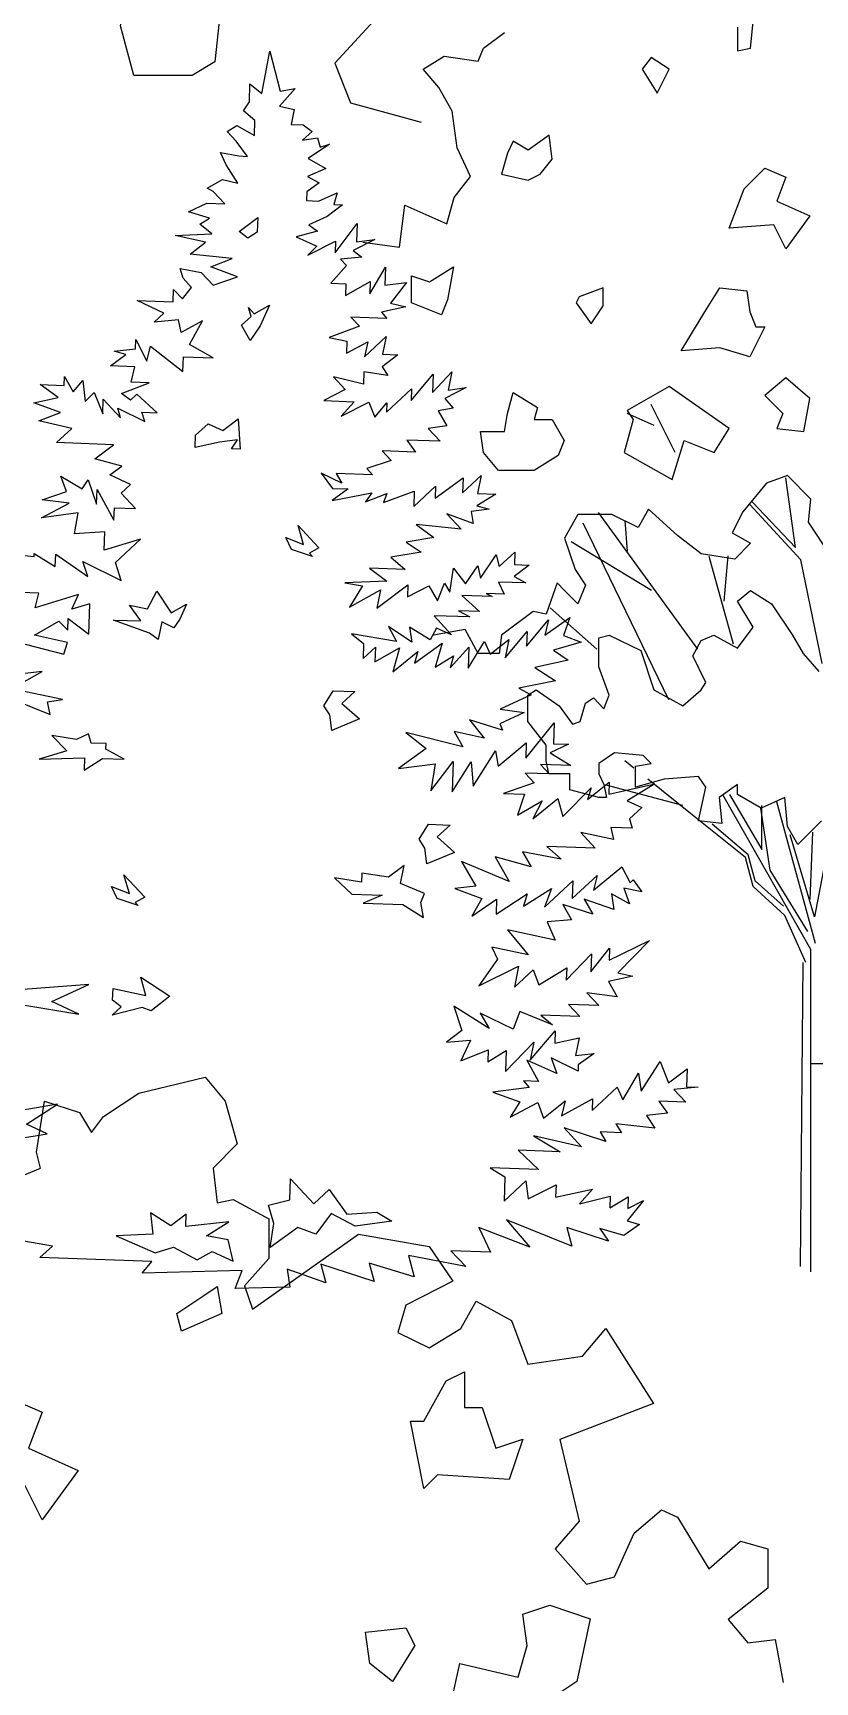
# Model space of a CAD drawing. Header units: inches. Extents: x -11 to 128, y 7 to 56.
# Drawn here: x 53.342 to 53.651, y 22.551 to 23.204 of the extents above; entities that cross this region are included whole.
import ezdxf

# ---------------------------------------------------------------- set-up
doc = ezdxf.new("R2010")
doc.units = ezdxf.units.IN
doc.header["$MEASUREMENT"] = 0
doc.layers.add('CAY', color=94, linetype='Continuous')
doc.layers.add('CAY-3', color=61, linetype='Continuous')
picture_1 = doc.add_image_def('image1.jpg', size_in_pixel=(1680, 1093))

# ---------------------------------------------------------------- blocks, each defined once
blk = doc.blocks.new('A$C76451831')
at = {"layer": 'CAY'}
for p, q in [((1479.9, 1929.8), (1538.3, 1944)), ((1538.3, 1944), (1555.9, 1922.7)), ((1389.7, 1877.9), (1396.8, 1922.7)), ((1396.8, 1922.7), (1427.4, 1912.7)), ((1448.6, 1909.2), (1479.9, 1929.8)), ((1555.9, 1922.7), (1566.6, 1885)), ((1427.4, 1912.7), (1438, 1895)), ((1438, 1895), (1448.6, 1909.2)), ((1393.2, 1863.8), (1389.7, 1877.9)), ((1566.6, 1885), (1545.3, 1863.8)), ((1369, 1853.7), (1393.2, 1863.8)), ((1545.3, 1863.8), (1548.9, 1833.1)), ((1548.9, 1833.1), (1563, 1836)), ((1563, 1836), (1594.3, 1818.9)), ((1594.3, 1818.9), (1594.3, 1784.1)), ((1580.1, 1739.3), (1673.3, 1805.4)), ((1673.3, 1805.4), (1735.8, 1794.7)), ((1735.8, 1794.7), (1756.4, 1764.1)), ((1594.3, 1784.1), (1573, 1759.9)), ((1573, 1759.9), (1580.1, 1739.3)), ((1756.4, 1764.1), (1715.1, 1742.8)), ((1763.5, 1722.2), (1777.1, 1746.4)), ((1777.1, 1746.4), (1808.3, 1729.3)), ((1715.1, 1742.8), (1708.1, 1718.6)), ((1708.1, 1718.6), (1735.8, 1705.1)), ((1735.8, 1705.1), (1763.5, 1722.2)), ((1808.3, 1729.3), (1822.5, 1690.9)), ((1870.8, 1698), (1891.4, 1722.2)), ((1891.4, 1722.2), (1933.3, 1656.1)), ((1822.5, 1690.9), (1870.8, 1698)), ((1933.3, 1656.1), (1850.8, 1624.3)), ((1850.8, 1624.3), (1867.9, 1552.3)), ((1916.2, 1541.7), (1940.4, 1562.3)), ((1940.4, 1562.3), (1954.5, 1555.8)), ((1867.9, 1552.3), (1846.6, 1528.1)), ((1899.1, 1503.3), (1916.2, 1541.7)), ((1954.5, 1555.8), (1982.2, 1510.4)), ((1846.6, 1528.1), (1874.3, 1496.9)), ((1982.2, 1510.4), (2010, 1534.6)), ((2010, 1534.6), (2034.1, 1528.1)), ((2034.1, 1528.1), (2034.1, 1493.3)), ((1874.3, 1496.9), (1899.1, 1503.3)), ((2034.1, 1493.3), (1999.3, 1465.6)), ((1999.3, 1465.6), (2016.4, 1445)), ((2016.4, 1445), (2040.6, 1447.9)), ((2040.6, 1447.9), (2047.7, 1410.1)), ((4269.3, 1246.1), (4228, 1201.2)), ((4594.3, 1214.4), (4596.6, 1237.6)), ((4358.8, 1214.4), (4377.3, 1228.2)), ((4582.9, 1232.9), (4582.9, 1212.1)), ((4305.7, 1196), (4324.2, 1207.4)), ((4324.2, 1207.4), (4354.1, 1203)), ((4354.1, 1203), (4358.8, 1214.4)), ((4582.9, 1212.1), (4594.3, 1214.4)), ((4228, 1201.2), (4241.6, 1166.4)), ((4319.5, 1179.8), (4305.7, 1196)), ((4331.3, 1159), (4319.5, 1179.8)), ((4241.6, 1166.4), (4304.1, 1149.3)), ((4335.6, 1126.7), (4331.3, 1159)), ((4347.4, 1101.2), (4335.6, 1126.7)), ((4333.2, 1082.7), (4347.4, 1101.2)), ((4326.6, 1059.5), (4333.2, 1082.7)), ((4284.9, 1039.1), (4289.6, 1076)), ((4289.6, 1076), (4326.6, 1059.5)), ((4252.7, 1043.4), (4284.9, 1039.1)), ((4509.3, 881.7), (4485.5, 892.2)), ((4527.8, 857.9), (4506.6, 900.2)), ((4608.4, 831), (4587.6, 805.5)), ((4626.9, 837.7), (4608.4, 831)), ((4634, 774), (4625.3, 835.7)), ((4647.3, 816.9), (4626.9, 837.7)), ((4595.8, 814.5), (4634, 774)), ((4645.4, 796.4), (4647.3, 816.9)), ((4442.1, 803.1), (4430.3, 782.3)), ((4472, 803.1), (4442.1, 803.1)), ((4547.7, 684.5), (4460.2, 805.1)), ((4495.2, 791.7), (4472, 803.1)), ((4504.2, 807.8), (4495.2, 791.7)), ((4529.8, 784.6), (4504.2, 807.8)), ((4587.6, 805.5), (4578.1, 787)), ((4638.7, 763.4), (4593.5, 812.2)), ((4522.3, 639.8), (4446.8, 795.6)), ((4485.8, 770.9), (4483.8, 797.9)), ((4578.1, 787), (4594.3, 777.9)), ((4663.8, 768.5), (4645.4, 796.4)), ((4430.3, 782.3), (4439.8, 754.7)), ((4507, 736.3), (4436.2, 779.1)), ((4550.6, 768.5), (4529.8, 784.6)), ((4594.3, 777.9), (4580.5, 763.8)), ((4580.5, 763.8), (4550.6, 768.5)), ((4579.1, 689), (4557.9, 766.3)), ((4571.1, 726.8), (4574.5, 766.9)), ((4657.5, 671.8), (4638.7, 763.4)), ((4423.7, 742.9), (4414.2, 715.4)), ((4430.3, 736.3), (4423.7, 742.9)), ((4439.8, 754.7), (4448.8, 741)), ((4442.1, 724.5), (4430.3, 736.3)), ((4448.8, 741), (4442.1, 724.5)), ((4402.8, 717.8), (4374.9, 696.9)), ((4414.2, 715.4), (4402.8, 717.8)), ((4458.8, 684.4), (4417.8, 720.8)), ((4342.7, 701.7), (4314.8, 696.9)), ((4354.1, 680.8), (4342.7, 701.7)), ((4374.9, 696.9), (4372.6, 680.8)), ((4372.6, 680.8), (4354.1, 680.8)), ((4491.5, 579.5), (4483.4, 586)), ((4541.2, 539.6), (4503.7, 569.7)), ((4534.5, 546.7), (4466.9, 564.4)), ((4647.3, 419.7), (4569.9, 556)), ((4575.8, 556.2), (4604.1, 507.8)), ((4589.9, 500.7), (4541.2, 539.6)), ((4602.9, 544.4), (4611.2, 489.7)), ((4604.1, 507.8), (4604.1, 546.7)), ((4651.6, 424.8), (4617.3, 549.9)), ((4668.2, 540.8), (4650.5, 448.4)), ((4592.3, 503.1), (4560.4, 530.2)), ((4650.5, 448.4), (4629.2, 520.8)), ((4646.9, 463.7), (4649.3, 523.1)), ((4596.6, 475.1), (4589.9, 500.7)), ((4598.2, 480.3), (4592.3, 503.1)), ((4623.3, 457.8), (4598.2, 480.3)), ((4611.2, 489.7), (4644.6, 435.4)), ((4624.5, 449.6), (4596.6, 475.1)), ((4643, 408.3), (4624.5, 449.6)), ((4638.3, 140.1), (4640.6, 408.3)), ((4647.3, 135.4), (4647.3, 419.7))]:
    blk.add_line(p, q, dxfattribs=at)
for points in [[(1537.1, 1751.5), (1548.9, 1759.4), (1552.9, 1735.6), (1517.3, 1719.8), (1513.3, 1735.6)], [(1750.8, 1676.2), (1766.7, 1684.2), (1766.7, 1652.5), (1782.5, 1652.5), (1794.4, 1616.8), (1818.1, 1624.8), (1806.3, 1589.1), (1742.9, 1593.1), (1731.1, 1581.2), (1719.2, 1640.6), (1731.1, 1640.6)], [(1339.1, 1632.7), (1366.8, 1660.4), (1394.5, 1648.5), (1382.7, 1616.8), (1426.2, 1597), (1394.5, 1553.5), (1378.7, 1585.2), (1319.3, 1581.2)], [(1754.8, 1391.1), (1762.7, 1426.7), (1814.2, 1414.8), (1822.1, 1442.6), (1818.1, 1470.3), (1841.9, 1478.2), (1877.5, 1466.3), (1865.7, 1410.9), (1841.9, 1395), (1837.9, 1359.4), (1818.1, 1347.5), (1766.7, 1347.5)], [(1683.5, 1426.7), (1679.6, 1454.5), (1715.2, 1458.4), (1723.1, 1442.6), (1703.3, 1410.9)], [(4038.9, 1234.1), (4046.9, 1269.7), (4098.3, 1257.8), (4106.2, 1285.6), (4102.3, 1313.3), (4126, 1321.2), (4161.7, 1309.3), (4149.8, 1253.9), (4126, 1238), (4122.1, 1202.4), (4102.3, 1190.5), (4050.8, 1190.5)], [(4522.5, 1195.9), (4506.6, 1206.4), (4498.7, 1195.9), (4511.9, 1174.8)], [(4419.5, 1116.7), (4416.9, 1137.8), (4398.4, 1124.6), (4385.2, 1132.5), (4380, 1122), (4374.7, 1103.5), (4398.4, 1098.2), (4409, 1103.5)], [(4588.5, 1090.3), (4606.9, 1108.8), (4625.4, 1100.8), (4617.5, 1079.7), (4646.5, 1066.5), (4625.4, 1037.5), (4614.9, 1058.6), (4575.3, 1055.9)], [(4143.6, 1052.7), (4159.9, 1065.3), (4159.5, 1052.2), (4151.1, 1047)], [(4295.5, 989.9), (4295.5, 1013.7), (4311.3, 1008.4), (4332.5, 1021.6), (4327.2, 992.6), (4321.9, 979.4)], [(4443.3, 995.2), (4440.7, 989.9), (4453.9, 971.5), (4464.4, 987.3), (4464.4, 1003.1)], [(4554.1, 982), (4567.3, 1003.1), (4591.1, 1000.5), (4593.7, 982), (4599, 968.8), (4606.9, 968.8), (4593.7, 942.4), (4567.3, 950.3), (4533, 947.7)], [(4145.7, 970.1), (4154.1, 978), (4151.7, 985.8), (4156.9, 980.2), (4170.4, 987.9), (4162, 969.6), (4153.4, 956.7)], [(4641.2, 876.4), (4646.5, 905.5), (4625.4, 923.9), (4606.9, 908.1), (4622.8, 892.2), (4617.5, 879)], [(4403.7, 887), (4419.5, 887), (4430.1, 868.5), (4424.8, 855.3), (4403.7, 842.1), (4372, 842.1), (4358.8, 857.9), (4356.2, 876.4), (4377.3, 876.4), (4380, 892.2), (4385.2, 910.7), (4406.4, 897.5)], [(4562.1, 857.9), (4575.3, 879), (4522.5, 916), (4485.5, 894.9), (4490.8, 887), (4482.9, 857.9), (4525.1, 834.2), (4535.7, 868.5)], [(4144.6, 860.9), (4136.9, 861.2), (4142.2, 869.2), (4126.3, 867), (4104.8, 862.3), (4105.2, 873.2), (4116.4, 883.2), (4129.3, 877.3), (4142.8, 887.7)], [(4208.2, 766.2), (4189.8, 772.3), (4184.7, 782.9), (4200.4, 776.9), (4195.5, 793.4), (4213.9, 773.7), (4205.6, 769)], [(4064.6, 698.7), (4032.9, 710.2), (4056.9, 709.4), (4046.9, 723.3), (4062.7, 720.1), (4070.9, 735.6), (4083.8, 716.6), (4097.3, 724.3), (4091.3, 710.9), (4086.1, 703.4), (4075.4, 708.7), (4072.1, 693)], [(4223.4, 626.6), (4218.2, 634.5), (4226.4, 647.8), (4245.4, 647.1), (4234.2, 636.7), (4249.6, 623), (4225.2, 612.9)], [(4013.2, 601.7), (4010.8, 609.9), (4000.2, 604.8), (3978.6, 608.3), (3991.7, 594.7), (3967.4, 587.4), (4007.3, 588.7), (4006.9, 577.9), (4023.2, 588.2), (4042.2, 587.5), (4026.2, 596.2), (4026.3, 601.2)], [(4307.3, 508.9), (4302.2, 516.8), (4310.3, 530.1), (4329.4, 529.4), (4318.1, 518.9), (4333.5, 505.2), (4309.1, 495.2)], [(4054.6, 458.4), (4036.2, 464.5), (4031.1, 475.1), (4046.8, 469.1), (4041.9, 485.6), (4060.3, 465.9), (4052, 461.2)], [(4303.8, 461), (4306.8, 469), (4285.8, 477.9), (4289, 493.7), (4275.1, 483.3), (4251.6, 486.8), (4251.4, 479.1), (4227.5, 482.7), (4242.8, 468.5), (4269.5, 467.6), (4253, 460.5), (4287.8, 459.2), (4306, 447.7)], [(4032, 374.8), (4032.4, 385.2), (4061.2, 379.2), (4056.8, 395.2), (4082.5, 378.5), (4066.1, 365.4), (4058.1, 368.4), (4031.6, 361.7), (4039.5, 369.1)], [(4174.2, 178.1), (4169.4, 194.1), (4188.1, 198.9), (4188.8, 217.4), (4209.3, 195.4), (4222.9, 208.1), (4238.4, 186.2), (4264.8, 188), (4278.1, 179.9), (4245.8, 175.6), (4224.8, 186.7), (4211.1, 168.6), (4195.4, 174.6), (4170.8, 156.9)], [(4138.2, 144.9), (4133.9, 163.6), (4114.9, 167), (4134.4, 179.5), (4096.7, 175.3), (4097, 186.2), (4083.5, 175.8), (4065.4, 187.3), (4067.4, 168.6), (4035.2, 167), (4069.6, 152.2), (4085.6, 157.1), (4106.5, 146), (4119.9, 153.2)]]:
    blk.add_lwpolyline(points, close=True, dxfattribs=at)
for points in [[(3947.6, 252.6), (3974.4, 257.1), (3956.2, 265.5), (3983.5, 283.1), (3919.2, 272.2)], [(3944, 372.4), (4002.2, 362.7), (3978.5, 373.9), (4011.2, 388.7), (3941.7, 383.4)], [(3932.3, 644.8), (3976.9, 627), (3974.6, 637.9), (3987.8, 640.2), (3942.8, 649.4), (3970.1, 664.8), (3916.4, 658.5)], [(3955.1, 688.9), (3989.2, 680), (3992.3, 690.3), (3963.1, 696.8), (3984.8, 709.2), (3992.7, 701.2), (3993, 711.6), (4011.1, 697.8), (4012.1, 724.6), (3996, 719.7), (4001.9, 732.6), (3963.9, 720.8), (3967.1, 733.8), (3935.4, 734.9)], [(3923, 770.3), (3962.8, 766.2), (3962.9, 768.9), (3981.5, 757.4), (3981.9, 768.2), (4010.2, 748.6), (4005.7, 761.9), (4039.5, 744.9), (4034.6, 760.9), (4056.7, 781.5), (4024.6, 771.7), (4025.2, 788), (3998.4, 786.2), (4001.7, 804.7), (3969.4, 800.4), (3993.9, 813.1), (3970, 816.2), (3991.5, 823.6), (3986.5, 837), (4005.2, 825.9), (4010.4, 833.9), (4017.9, 812.3), (4018.3, 825.4), (4033.2, 798.2), (4033.6, 809), (4052.2, 808.4), (4039.5, 822), (4047.9, 829.8), (4029.6, 838.2), (4040.3, 846), (4016.5, 852.2), (4032.8, 864.8), (3982.6, 866.6), (3996.2, 879.2), (3966.9, 885.7), (3986.2, 893.2), (3962.5, 901.7), (3984, 906.4), (3968.1, 917.8), (3989.3, 917.1), (3989.6, 924.8), (3997.3, 911.4), (4005.8, 921.5), (4007.9, 902.9), (4015.9, 910.7), (4023.4, 891.9), (4023.8, 905), (4039.1, 888.6), (4036.7, 896.9), (4060.3, 885.2), (4057.8, 893.4), (4071.4, 892.9), (4053.4, 909.4), (4047.8, 904.2), (4039.8, 909.9), (4064.2, 919.5), (4048.4, 920), (4051.5, 933.5), (4030.3, 934.3), (4043.8, 944.2), (4033.4, 947.3), (4052.1, 949.4), (4052.4, 957.5), (4062.1, 938.6), (4065.3, 951.6), (4094, 929.3), (4094.4, 942.4), (4120.7, 941.5), (4099.8, 953.1), (4111.4, 974), (4092.5, 963.8), (4090.1, 974.8), (4068.8, 972.8), (4077.2, 980.7), (4053.6, 991.9), (4085.3, 990.8), (4085.6, 1001.7), (4093.5, 993.3), (4101.6, 1003.4), (4094.2, 1011.8), (4091.7, 1020.1), (4110.2, 1016.7), (4120.7, 1005.5), (4142.2, 1012.9), (4118.5, 1021.8), (4137.3, 1028.9), (4100.3, 1032.9), (4113.8, 1043.3), (4087.3, 1049.2), (4119.5, 1050.8), (4109, 1059.4), (4117.3, 1064.5), (4098.9, 1070.1), (4115, 1077.7), (4130.9, 1077.2), (4120.8, 1088), (4115.5, 1090.9), (4128.9, 1098.6), (4142.4, 1095.4), (4132.1, 1111.6), (4127, 1122.6), (4143.2, 1119.4), (4150.9, 1119.1), (4141, 1132.6), (4133.1, 1141), (4141.4, 1146.2), (4157, 1137.5), (4157.5, 1150.6), (4147.3, 1159.1), (4152.6, 1167.1), (4153.1, 1182.9), (4163.7, 1174.4), (4170.5, 1211.8), (4179.7, 1176.6), (4192.9, 1178.8), (4179.2, 1163.4), (4192.2, 1160.3), (4189.5, 1147.2), (4199.9, 1146.8), (4207.9, 1141.1), (4199.4, 1133.3), (4212.7, 1135.5), (4215.1, 1127.3), (4223.3, 1129.7), (4204.3, 1117.2), (4219.9, 1108.5), (4203.8, 1101.4), (4214, 1095.6), (4203.3, 1087.8), (4203, 1080.1), (4213.4, 1079.7), (4230, 1086.9), (4226.9, 1076.5), (4234.6, 1076.3), (4221.1, 1065.9), (4205, 1058.7), (4212.5, 1053), (4193.8, 1048.2), (4212, 1039.9), (4204.1, 1032), (4228.5, 1044.3), (4228.1, 1033.9), (4247.6, 1060), (4247.1, 1043.7), (4263, 1045.8), (4244.1, 1036.1), (4251.6, 1030.3), (4232.9, 1028.3), (4238.2, 1022.7), (4224.5, 1007.3), (4237.6, 1006.8), (4237.3, 996.4), (4259, 1008.8), (4258.6, 997.9), (4272.6, 1021.5), (4272, 1005.6), (4291.1, 1007.7), (4276.9, 989.6), (4290.4, 986.4), (4268.9, 981.7), (4273.7, 976.1), (4242, 977.2), (4249.5, 969.2), (4222.8, 959.3), (4238.6, 956), (4238.2, 945.6), (4257.1, 955.4), (4254, 942.3), (4273.2, 960.2), (4269.9, 944.5), (4283.5, 944), (4269.5, 933.6), (4274.7, 925.7), (4253.5, 929.2), (4253.1, 918.3), (4226.6, 924.7), (4237.1, 913.4), (4218.2, 903.7), (4244.9, 902.7), (4233.5, 890), (4258, 902.3), (4263, 889), (4273.8, 901.7), (4273.5, 893.6), (4295.6, 914.1), (4295.2, 903.7), (4314.6, 927.1), (4314, 910.8), (4331, 929.2), (4327.7, 913), (4343.6, 915.2), (4324.7, 905.4), (4332.1, 897), (4318.9, 894.7), (4326.6, 881.3), (4310.2, 879.2), (4320.7, 867.9), (4291.3, 868.9), (4299.1, 858.2), (4269.6, 859.3), (4277.5, 850.8), (4256, 843.9), (4261.2, 838.3), (4229.1, 839.4), (4234.2, 831), (4215.9, 839.8), (4225.9, 826.3), (4239.5, 825.9), (4225.5, 815.5), (4260.6, 822.4), (4254.9, 814.4), (4273.8, 821.9), (4270.8, 813.9), (4297.8, 823.8), (4297.4, 810.2), (4316.6, 828.2), (4316.2, 817.7), (4340.9, 835.5), (4340.4, 822.3), (4356.8, 837.6), (4353.5, 821.9), (4369.8, 821.3), (4353.1, 811), (4363.9, 807.9), (4348, 805.8), (4349.9, 795.3), (4326.6, 803.8), (4339.3, 790.2), (4299.5, 794.3), (4315, 782.9), (4290.8, 778.7), (4304.1, 770.1), (4277.2, 765.6), (4290, 754.7), (4258.3, 755.8), (4273.8, 744.4), (4236.6, 743), (4252.3, 740.2), (4240.8, 721.6), (4268.1, 736.9), (4264.8, 720.7), (4292.2, 741.1), (4291.9, 730.6), (4310.8, 740.4), (4318.5, 727), (4324.5, 742.7), (4329.2, 734.8), (4332.6, 756), (4343, 742), (4354, 757.9), (4356.3, 747), (4370.2, 767.8), (4372.6, 757.3), (4386.6, 770), (4386.2, 759.1), (4399.3, 758.6), (4385.9, 748.7), (4396.1, 742.9), (4372.1, 743.7), (4377.2, 733.1), (4361.3, 733.7), (4366.6, 730.8), (4339.9, 731.7), (4355.3, 717.6), (4336.8, 718.2), (4347, 712.9), (4315.3, 714), (4330.6, 697.1), (4317.6, 703), (4311.9, 692.8), (4293.7, 703.8), (4295.9, 690.6), (4275.1, 704.5), (4282.3, 691.1), (4242.7, 697.9), (4253.3, 689.4), (4252.8, 676.3), (4263.6, 686.3), (4263.1, 673.2), (4284.9, 685.6), (4279.1, 664.5), (4301.1, 682.3), (4298, 672), (4322.6, 689.7), (4316.4, 668.6), (4332.6, 678.5), (4329.6, 668.1), (4346.1, 686.1), (4345.4, 667.6), (4359.8, 691.1), (4364.9, 680), (4381.2, 693.1), (4377.9, 676.9), (4397.3, 700.2), (4396.8, 687.1), (4416.2, 710.4), (4413, 696.9), (4434.9, 712.5), (4429.3, 696.4), (4445, 690.8), (4420.7, 683.5), (4433.6, 674.9), (4404.3, 668.2), (4422.5, 656.7), (4390.1, 650.1), (4400.8, 644.3), (4373.6, 631.7), (4394.8, 628.7), (4373.2, 618.6), (4375.7, 613), (4346.5, 622.2), (4359.6, 605.9), (4333, 611.8), (4340.7, 598.4), (4290.4, 611), (4308.5, 596.8), (4283.9, 579.1), (4316.2, 583.4), (4312.6, 559.5), (4332.1, 585.5), (4331.2, 558.8), (4348, 585), (4349.9, 563.6), (4369.6, 594.7), (4371.9, 581.4), (4396.6, 601.9), (4396.1, 588.3), (4421.2, 619.6), (4420.6, 601), (4433.7, 600.6), (4417.6, 593), (4435.8, 581.9), (4409.1, 582.8), (4416.9, 574.4), (4395.7, 575.2), (4403.5, 566.7), (4376.5, 557.2), (4395, 556.6), (4388.9, 538.2), (4410.7, 550.6), (4402.4, 535), (4424.3, 552.8), (4428.8, 536.8), (4453.7, 562.3), (4450.6, 551.9), (4469.7, 567.1), (4469.3, 556.7), (4510, 565.7), (4485.4, 550.7), (4498.4, 544.8), (4487.6, 534.8), (4490, 526.5), (4471, 527.2), (4473.4, 516.7), (4444.6, 522.7), (4457.2, 509.1), (4414.7, 510.6), (4427.4, 499.2), (4393.2, 505.9), (4400.9, 492.5), (4369.1, 501.3), (4381.4, 479.5), (4339.5, 497.3), (4352.3, 475.6), (4333.6, 473.5), (4357.4, 464.5), (4348.7, 449), (4370.5, 464.1), (4370, 450.9), (4397.4, 468.6), (4394.3, 457.8), (4418.8, 473.3), (4412.8, 457.1), (4437.7, 480.3), (4437.1, 464.5), (4459.1, 485), (4455.9, 472), (4480.7, 492.4), (4488.3, 478.5), (4490.7, 481.2), (4498.5, 470.5), (4482.7, 473.7), (4487.7, 460), (4471.7, 468.7), (4473.9, 455), (4447.5, 464.1), (4455.2, 450.7), (4428.8, 459.3), (4436.5, 445.9), (4415.1, 443.9), (4422.2, 427.8), (4380, 437), (4398.2, 415), (4366.3, 421.6), (4371.3, 411), (4354.7, 387.5), (4389.7, 404.9), (4386.3, 386.4), (4402.7, 401.7), (4407.7, 388.4), (4432.3, 403.4), (4431.9, 392.6), (4454, 415.8), (4453.4, 400), (4470, 420.7), (4469.7, 410.3), (4505.2, 427.6), (4477.4, 399.1), (4490.4, 396), (4469, 391.3), (4476.7, 377.8), (4450.1, 381.5), (4460.6, 370.2), (4433.8, 371.2), (4443.9, 360.4), (4409.5, 361.6), (4419.6, 353.1), (4391, 365), (4385, 349.3), (4356.1, 363.5), (4363.8, 350.1), (4332.7, 369.7), (4339.7, 348.2), (4326.2, 337.8), (4347.6, 339.7), (4338.8, 321.5), (4363.1, 331), (4362.7, 320.6), (4379, 330.5), (4378.3, 311.9), (4403.2, 337.8), (4400, 322), (4422.2, 348), (4421.8, 337.1), (4443.2, 341.8), (4440, 326.1), (4456.3, 327.8), (4442.4, 317.8), (4442.2, 312.4), (4418.6, 324.1), (4423.6, 310.3), (4397.2, 322.1), (4407.5, 303.2), (4394.3, 303.7), (4399.1, 298), (4367.2, 293.7), (4391, 285.2), (4382.3, 271.9), (4406.8, 284.6), (4411.8, 270.9), (4430.9, 286.1), (4427.7, 273), (4455, 287.9), (4454.6, 277.5), (4476.6, 298.1), (4481.7, 287), (4495.6, 310.5), (4497.8, 294.6), (4514.6, 320.8), (4522.1, 301.9), (4538.4, 314.5), (4537.8, 298.6), (4548.2, 298.3), (4526.8, 296.3), (4537.3, 285.1), (4513.3, 285.9), (4521.1, 275.2), (4502.5, 273.1), (4509.8, 262), (4475.5, 265.9), (4480.6, 258), (4461.6, 258.7), (4466.8, 250.4), (4430.1, 262.5), (4445.3, 245.7), (4403.1, 255.3), (4426.6, 241.3), (4389.5, 242.6), (4407.5, 225.7), (4364.9, 227.2), (4377.8, 219), (4377, 197.7), (4396.2, 215.6), (4398.4, 199.7), (4422.9, 212), (4422.5, 201.1), (4454.9, 208.2), (4443.6, 195.4), (4470.5, 202.2), (4470.2, 191.8), (4486.4, 201.6), (4486, 191.2), (4499.9, 198.4), (4485.6, 180.3), (4496.4, 177.2), (4482.5, 167.3), (4461.4, 173.5), (4469.1, 162.3), (4432.4, 174.5), (4436.8, 158), (4379.2, 181.3), (4399.6, 157), (4354.9, 174.5), (4365, 152.8), (4330.2, 154), (4343.3, 140), (4292.9, 149.9), (4297.7, 131.1), (4258.2, 142.9), (4262.6, 126.9), (4215.6, 142.2), (4220, 125.7), (4186, 137.8), (4188.1, 121.8), (4140.1, 120.8), (4146.1, 136.4), (4058.1, 134.1), (4066.6, 144.6), (3967.9, 148.1), (3979.1, 158.1), (3899.4, 171.8)], [(4656.8, 533), (4635.9, 512.1), (4626.9, 528.2), (4624.5, 553.8), (4603.7, 544.4), (4582.9, 556.2), (4582.9, 565.2), (4566.7, 553.8), (4569.1, 530.6), (4548.3, 533), (4554.9, 562.8), (4548.3, 572.3), (4518, 569.9), (4492.8, 562.8), (4492.8, 581.3), (4506.6, 583.7), (4499.5, 590.8), (4474.4, 593.1), (4460.6, 583.7), (4460.6, 574.6), (4464.9, 565.2), (4467.3, 553.8), (4460.6, 553.8), (4435.1, 560.5), (4435.1, 574.6), (4416.6, 574.6), (4414.2, 586), (4414.2, 599.8), (4398.1, 620.6), (4398.1, 643.8), (4405.2, 648.6), (4425.6, 634.4), (4437.4, 618.3), (4444.1, 620.6), (4448.8, 636.8), (4455.9, 641.5), (4464.9, 632), (4469.6, 643.8), (4460.6, 669), (4460.6, 694.6), (4469.6, 696.9), (4497.6, 683.2), (4509, 648.6), (4534.5, 634.4), (4550.6, 648.6), (4554.9, 655.2), (4543.5, 678.5), (4550.6, 692.2), (4562, 696.9), (4582.9, 685.5), (4596.6, 704), (4582.9, 726.8), (4594.3, 736.3), (4612.7, 724.5), (4631.2, 696.9), (4640.6, 680.8), (4654.4, 664.7)]]:
    blk.add_lwpolyline(points, dxfattribs=at)
at = {"layer": 'CAY-3'}
blk.add_lwpolyline([(4646.7, 319.2), (4660.4, 319.2)], dxfattribs=at)

msp = doc.modelspace()

# ---------------------------------------------------------------- block references
at = {"layer": 'CAY', "xscale": 0.0004489089019145984, "yscale": 0.0004489089019145984, "zscale": 0.0004489089019145984}
for p in [(51.56325, 22.65309), (52.71935, 21.91828)]:
    msp.add_blockref('A$C76451831', p, dxfattribs=at)

# ---------------------------------------------------------------- pictures from other files: only their frames are drawn
image = msp.add_image(picture_1, insert=(12.49661, 7.37723), size_in_units=(74.4025, 48.40591))
image.dxf.flags = 6

doc.saveas('drawing.dxf')
